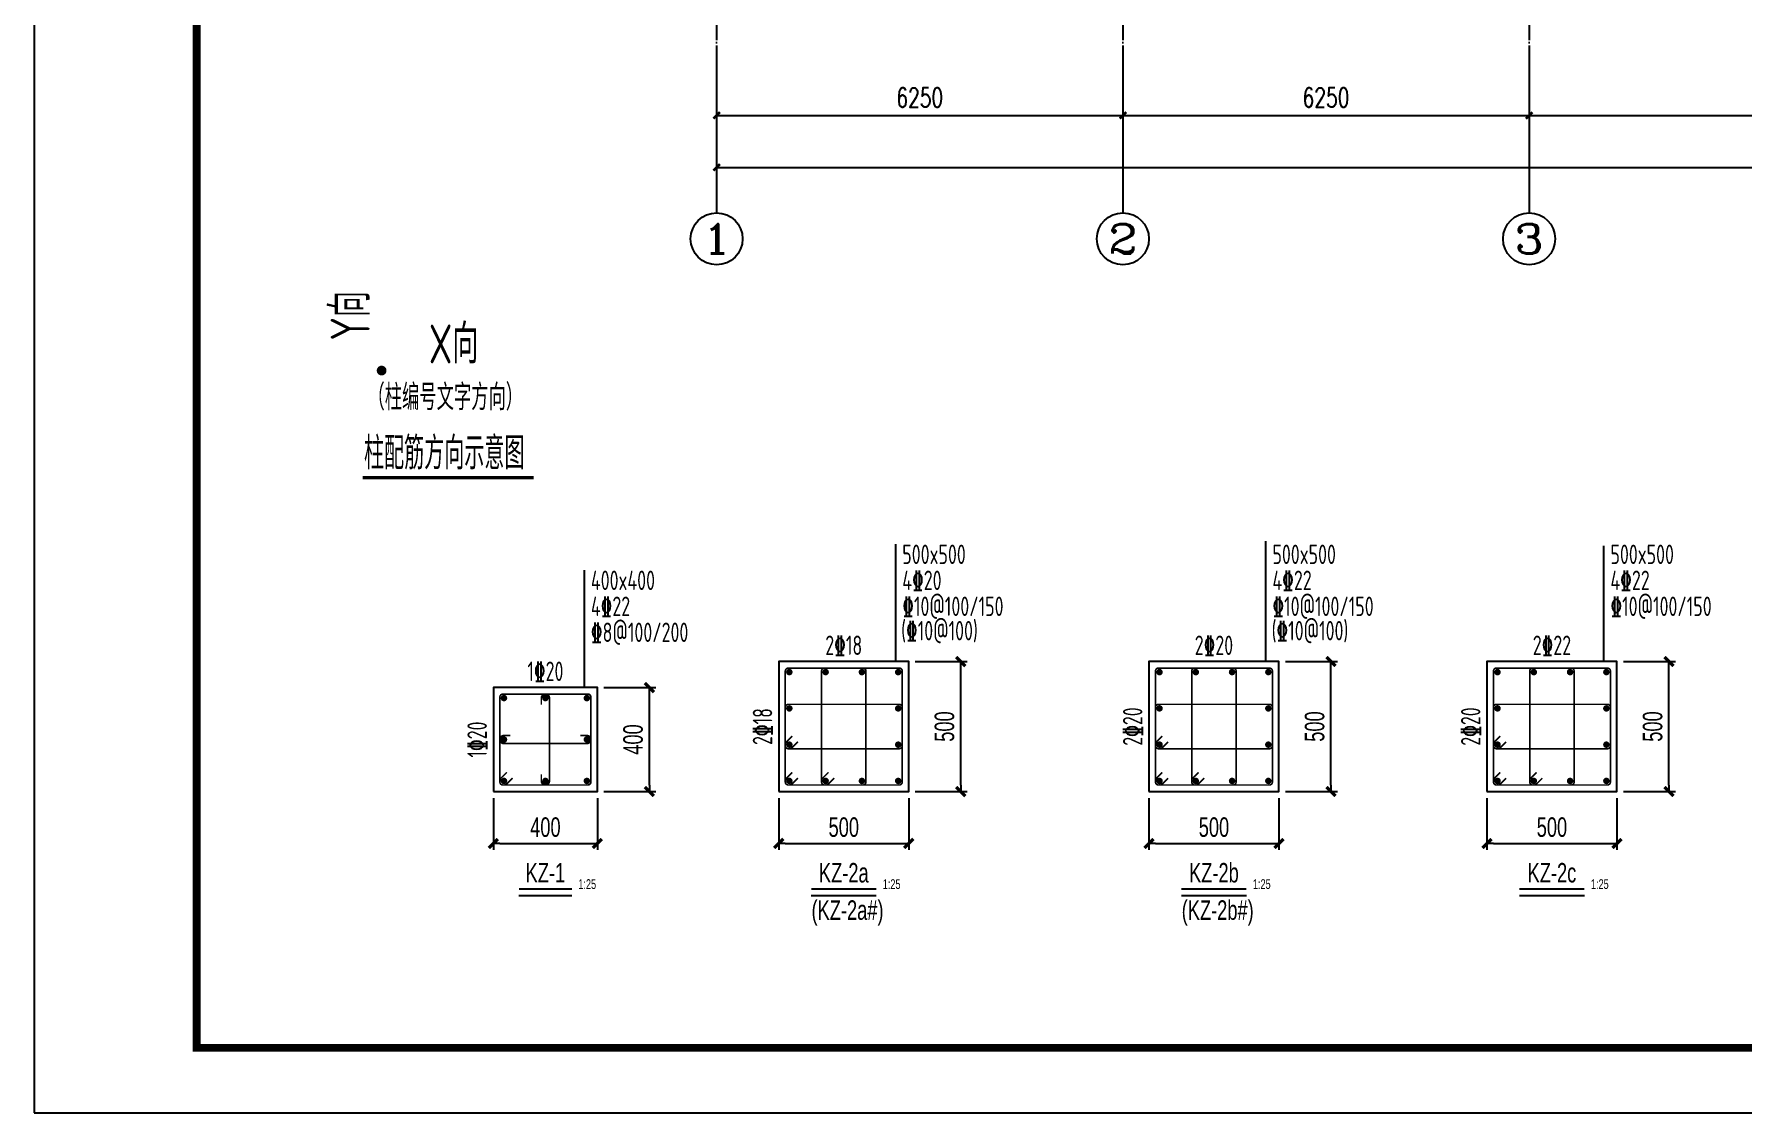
# Model space of a CAD drawing. Extents: x -441005 to 725361, y -182459 to 319313.
# Drawn here: x -40300 to -14012, y -133950 to -117350 of the extents above; entities that cross this region are included whole.
import ezdxf
from ezdxf.enums import TextEntityAlignment as Align

# ---------------------------------------------------------------- set-up
doc = ezdxf.new("R2010")
doc.units = 0
doc.header["$LTSCALE"] = 100
doc.linetypes.add('DOTE', pattern=[2.42, 2, -0.2, 0.02, -0.2])
doc.layers.get('0').update_dxf_attribs({"linetype": 'CONTINUOUS'})
doc.layers.get('Defpoints').update_dxf_attribs({"linetype": 'CONTINUOUS'})
for name, color, linetype in [('AXIS', 3, 'CONTINUOUS'), ('AXIS_TEXT', 7, 'CONTINUOUS'), ('DOTE', 8, 'DOTE'), ('D大样&索引', 7, 'CONTINUOUS'), ('link', 6, 'CONTINUOUS'), ('outline', 7, 'CONTINUOUS'), ('REIN', 1, 'CONTINUOUS'), ('z-计算配筋', 7, 'CONTINUOUS'), ('z-详图标注', 3, 'CONTINUOUS'), ('图框', 7, 'CONTINUOUS')]:
    doc.layers.add(name, color=color, linetype=linetype)
doc.styles.add('_TCH_AXIS', font='COMPLEX', dxfattribs={"bigfont": 'GBCBIG'})
doc.styles.add('_TCH_DIM_T3', font='simplex_.ttf', dxfattribs={"width": 0.705882, "bigfont": 'GBCBIG'})
doc.styles.add('BW_Dim', font='Bweng.shx', dxfattribs={"width": 0.7, "bigfont": 'hztxt.shx'})
doc.styles.add('BW_Label', font='Bweng.shx', dxfattribs={"width": 0.7, "bigfont": 'hztxt.shx'})
doc.styles.add('BW_Rein', font='Tssdeng.shx', dxfattribs={"width": 0.7, "bigfont": 'hztxt.shx'})
doc.styles.add('COMPLEX', font='COMPLEX')
doc.styles.get("Standard").update_dxf_attribs({"font": 'tssdeng.shx', "bigfont": '1.shx'})
doc.styles.add('TSSD_Rein', font='Tssdeng.shx', dxfattribs={"width": 0.7, "bigfont": '1.shx'})
doc.styles.add('说明', font='romans.shx', dxfattribs={"width": 0.7, "bigfont": 'dxfs.shx'})
doc.dimstyles.new('_TCH_ARCH&&100', dxfattribs={"dimtxt": 297.5, "dimasz": 100, "dimexe": 250, "dimexo": 300, "dimgap": 126.25, "dimtad": 1, "dimdec": 0, "dimzin": 0, "dimdsep": 46, "dimtxsty": '_TCH_DIM_T3', "dimblk": 'ARCHTICK', "dimcen": 0.09, "dimclrt": 7, "dimazin": 2, "dimtfac": 1, "dimtdec": 0, "dimtix": 1, "dimtmove": 2, "dimatfit": 3, "dimfxl": 0, "dimtolj": 1, "dimtzin": 0, "dimarcsym": 0})
doc.dimstyles.new('Cyz_25_100', dxfattribs={"dimtxt": 300, "dimasz": 100, "dimexe": 100, "dimexo": 100, "dimgap": 100, "dimtad": 1, "dimdec": 0, "dimlfac": 0.25, "dimzin": 0, "dimdsep": 46, "dimtxsty": 'BW_Dim', "dimblk": '_bwk', "dimcen": 0, "dimclrt": 7, "dimadec": 0, "dimazin": 0, "dimtfac": 1, "dimtdec": 0, "dimtix": 1, "dimtmove": 2, "dimatfit": 0, "dimfxl": 0, "dimtolj": 1, "dimtzin": 0, "dimarcsym": 0})

# ---------------------------------------------------------------- blocks, each defined once
blk = doc.blocks.new('_AXISO')
blk.add_circle((0, 0), 0.5)
at = {"layer": 'AXIS_TEXT', "style": 'COMPLEX', "width": 1.041667}
blk.add_attdef('A', text='', height=0.56, dxfattribs=at).set_placement((-0.25, -0.28), (0.25, -0.28), align=Align.FIT)
blk = doc.blocks.new('_ArchTick')
at = {"color": 0, "linetype": 'ByBlock', "const_width": 0.4}
blk.add_lwpolyline([(-0.5, -0.5), (0.5, 0.5)], dxfattribs=at)
blk = doc.blocks.new('*D863')
at = {"layer": 'AXIS', "color": 0, "lineweight": -2}
for p, q in [((-29800, -117900), (-29800, -118850)), ((-23550, -117900), (-23550, -118850)), ((-29800, -118600), (-23550, -118600))]:
    blk.add_line(p, q, dxfattribs=at)
at = {"layer": 'Defpoints', "color": 0}
for p in [(-29800, -117600), (-23550, -117600), (-23550, -118600)]:
    blk.add_point(p, dxfattribs=at)
at = {"layer": 'AXIS', "color": 0, "lineweight": -2, "xscale": 100, "yscale": 100, "zscale": 100, "rotation": 180}
blk.add_blockref('_ArchTick', (-29800, -118600), dxfattribs=at)
at = {"layer": 'AXIS', "color": 0, "lineweight": -2, "xscale": 100, "yscale": 100, "zscale": 100}
blk.add_blockref('_ArchTick', (-23550, -118600), dxfattribs=at)
at = {"layer": 'AXIS', "color": 7, "insert": (-26675, -118325), "char_height": 297.5, "attachment_point": 5, "style": '_TCH_DIM_T3'}
blk.add_mtext('\\A1;6250', dxfattribs=at)
blk = doc.blocks.new('*D864')
at = {"layer": 'AXIS', "color": 0, "lineweight": -2}
for p, q in [((-23550, -117900), (-23550, -118850)), ((-17300, -117900), (-17300, -118850)), ((-23550, -118600), (-17300, -118600))]:
    blk.add_line(p, q, dxfattribs=at)
at = {"layer": 'Defpoints', "color": 0}
for p in [(-23550, -117600), (-17300, -117600), (-17300, -118600)]:
    blk.add_point(p, dxfattribs=at)
at = {"layer": 'AXIS', "color": 0, "lineweight": -2, "xscale": 100, "yscale": 100, "zscale": 100, "rotation": 180}
blk.add_blockref('_ArchTick', (-23550, -118600), dxfattribs=at)
at = {"layer": 'AXIS', "color": 0, "lineweight": -2, "xscale": 100, "yscale": 100, "zscale": 100}
blk.add_blockref('_ArchTick', (-17300, -118600), dxfattribs=at)
at = {"layer": 'AXIS', "color": 7, "insert": (-20425, -118325), "char_height": 297.5, "attachment_point": 5, "style": '_TCH_DIM_T3'}
blk.add_mtext('\\A1;6250', dxfattribs=at)
blk = doc.blocks.new('*D865')
at = {"layer": 'AXIS', "color": 0, "lineweight": -2}
for p, q in [((-17300, -117900), (-17300, -118850)), ((-7900, -117900), (-7900, -118850)), ((-17300, -118600), (-7900, -118600))]:
    blk.add_line(p, q, dxfattribs=at)
at = {"layer": 'Defpoints', "color": 0}
for p in [(-17300, -117600), (-7900, -117600), (-7900, -118600)]:
    blk.add_point(p, dxfattribs=at)
at = {"layer": 'AXIS', "color": 0, "lineweight": -2, "xscale": 100, "yscale": 100, "zscale": 100, "rotation": 180}
blk.add_blockref('_ArchTick', (-17300, -118600), dxfattribs=at)
at = {"layer": 'AXIS', "color": 0, "lineweight": -2, "xscale": 100, "yscale": 100, "zscale": 100}
blk.add_blockref('_ArchTick', (-7900, -118600), dxfattribs=at)
at = {"layer": 'AXIS', "color": 7, "insert": (-12600, -118325), "char_height": 297.5, "attachment_point": 5, "style": '_TCH_DIM_T3'}
blk.add_mtext('\\A1;9400', dxfattribs=at)
blk = doc.blocks.new('*D875')
at = {"layer": 'AXIS', "color": 0, "lineweight": -2}
for p, q in [((-29800, -117900), (-29800, -119650)), ((24050, -117900), (24050, -119650)), ((-29800, -119400), (24050, -119400))]:
    blk.add_line(p, q, dxfattribs=at)
at = {"layer": 'Defpoints', "color": 0}
for p in [(-29800, -117600), (24050, -117600), (24050, -119400)]:
    blk.add_point(p, dxfattribs=at)
at = {"layer": 'AXIS', "color": 0, "lineweight": -2, "xscale": 100, "yscale": 100, "zscale": 100, "rotation": 180}
blk.add_blockref('_ArchTick', (-29800, -119400), dxfattribs=at)
at = {"layer": 'AXIS', "color": 0, "lineweight": -2, "xscale": 100, "yscale": 100, "zscale": 100}
blk.add_blockref('_ArchTick', (24050, -119400), dxfattribs=at)
at = {"layer": 'AXIS', "color": 7, "insert": (-2875, -119125), "char_height": 297.5, "attachment_point": 5, "style": '_TCH_DIM_T3'}
blk.add_mtext('\\A1;53850', dxfattribs=at)
blk = doc.blocks.new('_bwk')
blk.add_line((-1, 0), (0, 0))
blk.add_lwpolyline([(-0.7, -0.7, 0.5, 0.5, 0), (0.7, 0.7, 0.5, 0.5, 0)], format="xyseb")
blk = doc.blocks.new('*D1185')
at = {"layer": 'Defpoints', "color": 0}
for p in [(-15949, -127005), (-15149, -127005), (-15949, -129005)]:
    blk.add_point(p, dxfattribs=at)
at = {"layer": 'z-详图标注', "color": 0, "lineweight": -2}
for p, q in [((-15849, -127005), (-15049, -127005)), ((-15149, -128905), (-15149, -127105)), ((-15849, -129005), (-15049, -129005))]:
    blk.add_line(p, q, dxfattribs=at)
at = {"layer": 'z-详图标注', "color": 0, "lineweight": -2, "xscale": 100, "yscale": 100, "zscale": 100}
for p, rotation in [((-15149, -127005), 90), ((-15149, -129005), 270)]:
    blk.add_blockref('_bwk', p, dxfattribs=dict(at, rotation=rotation))
at = {"layer": 'z-详图标注', "color": 7, "insert": (-15399, -128005), "char_height": 300, "attachment_point": 5, "rotation": 90, "style": 'BW_Dim'}
blk.add_mtext('\\A1;500', dxfattribs=at)
blk = doc.blocks.new('*D1186')
at = {"layer": 'Defpoints', "color": 0}
for p in [(-17949, -129005), (-15949, -129005), (-15949, -129805)]:
    blk.add_point(p, dxfattribs=at)
at = {"layer": 'z-详图标注', "color": 0, "lineweight": -2}
for p, q in [((-17949, -129105), (-17949, -129905)), ((-15949, -129105), (-15949, -129905)), ((-17849, -129805), (-16049, -129805))]:
    blk.add_line(p, q, dxfattribs=at)
at = {"layer": 'z-详图标注', "color": 0, "lineweight": -2, "xscale": 100, "yscale": 100, "zscale": 100, "rotation": 180}
blk.add_blockref('_bwk', (-17949, -129805), dxfattribs=at)
at = {"layer": 'z-详图标注', "color": 0, "lineweight": -2, "xscale": 100, "yscale": 100, "zscale": 100}
blk.add_blockref('_bwk', (-15949, -129805), dxfattribs=at)
at = {"layer": 'z-详图标注', "color": 7, "insert": (-16949, -129555), "char_height": 300, "attachment_point": 5, "style": 'BW_Dim'}
blk.add_mtext('\\A1;500', dxfattribs=at)
blk = doc.blocks.new('*D1187')
at = {"layer": 'Defpoints', "color": 0}
for p in [(-21149, -127005), (-20349, -127005), (-21149, -129005)]:
    blk.add_point(p, dxfattribs=at)
at = {"layer": 'z-详图标注', "color": 0, "lineweight": -2}
for p, q in [((-21049, -127005), (-20249, -127005)), ((-20349, -128905), (-20349, -127105)), ((-21049, -129005), (-20249, -129005))]:
    blk.add_line(p, q, dxfattribs=at)
at = {"layer": 'z-详图标注', "color": 0, "lineweight": -2, "xscale": 100, "yscale": 100, "zscale": 100}
for p, rotation in [((-20349, -127005), 90), ((-20349, -129005), 270)]:
    blk.add_blockref('_bwk', p, dxfattribs=dict(at, rotation=rotation))
at = {"layer": 'z-详图标注', "color": 7, "insert": (-20599, -128005), "char_height": 300, "attachment_point": 5, "rotation": 90, "style": 'BW_Dim'}
blk.add_mtext('\\A1;500', dxfattribs=at)
blk = doc.blocks.new('*D1188')
at = {"layer": 'Defpoints', "color": 0}
for p in [(-23149, -129005), (-21149, -129005), (-21149, -129805)]:
    blk.add_point(p, dxfattribs=at)
at = {"layer": 'z-详图标注', "color": 0, "lineweight": -2}
for p, q in [((-23149, -129105), (-23149, -129905)), ((-21149, -129105), (-21149, -129905)), ((-23049, -129805), (-21249, -129805))]:
    blk.add_line(p, q, dxfattribs=at)
at = {"layer": 'z-详图标注', "color": 0, "lineweight": -2, "xscale": 100, "yscale": 100, "zscale": 100, "rotation": 180}
blk.add_blockref('_bwk', (-23149, -129805), dxfattribs=at)
at = {"layer": 'z-详图标注', "color": 0, "lineweight": -2, "xscale": 100, "yscale": 100, "zscale": 100}
blk.add_blockref('_bwk', (-21149, -129805), dxfattribs=at)
at = {"layer": 'z-详图标注', "color": 7, "insert": (-22149, -129555), "char_height": 300, "attachment_point": 5, "style": 'BW_Dim'}
blk.add_mtext('\\A1;500', dxfattribs=at)
blk = doc.blocks.new('*D1189')
at = {"layer": 'Defpoints', "color": 0}
for p in [(-26844, -127005), (-26044, -127005), (-26844, -129005)]:
    blk.add_point(p, dxfattribs=at)
at = {"layer": 'z-详图标注', "color": 0, "lineweight": -2}
for p, q in [((-26744, -127005), (-25944, -127005)), ((-26044, -128905), (-26044, -127105)), ((-26744, -129005), (-25944, -129005))]:
    blk.add_line(p, q, dxfattribs=at)
at = {"layer": 'z-详图标注', "color": 0, "lineweight": -2, "xscale": 100, "yscale": 100, "zscale": 100}
for p, rotation in [((-26044, -127005), 90), ((-26044, -129005), 270)]:
    blk.add_blockref('_bwk', p, dxfattribs=dict(at, rotation=rotation))
at = {"layer": 'z-详图标注', "color": 7, "insert": (-26294, -128005), "char_height": 300, "attachment_point": 5, "rotation": 90, "style": 'BW_Dim'}
blk.add_mtext('\\A1;500', dxfattribs=at)
blk = doc.blocks.new('*D1190')
at = {"layer": 'Defpoints', "color": 0}
for p in [(-28844, -129005), (-26844, -129005), (-26844, -129805)]:
    blk.add_point(p, dxfattribs=at)
at = {"layer": 'z-详图标注', "color": 0, "lineweight": -2}
for p, q in [((-28844, -129105), (-28844, -129905)), ((-26844, -129105), (-26844, -129905)), ((-28744, -129805), (-26944, -129805))]:
    blk.add_line(p, q, dxfattribs=at)
at = {"layer": 'z-详图标注', "color": 0, "lineweight": -2, "xscale": 100, "yscale": 100, "zscale": 100, "rotation": 180}
blk.add_blockref('_bwk', (-28844, -129805), dxfattribs=at)
at = {"layer": 'z-详图标注', "color": 0, "lineweight": -2, "xscale": 100, "yscale": 100, "zscale": 100}
blk.add_blockref('_bwk', (-26844, -129805), dxfattribs=at)
at = {"layer": 'z-详图标注', "color": 7, "insert": (-27844, -129555), "char_height": 300, "attachment_point": 5, "style": 'BW_Dim'}
blk.add_mtext('\\A1;500', dxfattribs=at)
blk = doc.blocks.new('*D1191')
at = {"layer": 'Defpoints', "color": 0}
for p in [(-31635, -127405), (-30835, -127405), (-31635, -129005)]:
    blk.add_point(p, dxfattribs=at)
at = {"layer": 'z-详图标注', "color": 0, "lineweight": -2}
for p, q in [((-31535, -127405), (-30735, -127405)), ((-30835, -128905), (-30835, -127505)), ((-31535, -129005), (-30735, -129005))]:
    blk.add_line(p, q, dxfattribs=at)
at = {"layer": 'z-详图标注', "color": 0, "lineweight": -2, "xscale": 100, "yscale": 100, "zscale": 100}
for p, rotation in [((-30835, -127405), 90), ((-30835, -129005), 270)]:
    blk.add_blockref('_bwk', p, dxfattribs=dict(at, rotation=rotation))
at = {"layer": 'z-详图标注', "color": 7, "insert": (-31085, -128205), "char_height": 300, "attachment_point": 5, "rotation": 90, "style": 'BW_Dim'}
blk.add_mtext('\\A1;400', dxfattribs=at)
blk = doc.blocks.new('*D1192')
at = {"layer": 'Defpoints', "color": 0}
for p in [(-33235, -129005), (-31635, -129005), (-31635, -129805)]:
    blk.add_point(p, dxfattribs=at)
at = {"layer": 'z-详图标注', "color": 0, "lineweight": -2}
for p, q in [((-33235, -129105), (-33235, -129905)), ((-31635, -129105), (-31635, -129905)), ((-33135, -129805), (-31735, -129805))]:
    blk.add_line(p, q, dxfattribs=at)
at = {"layer": 'z-详图标注', "color": 0, "lineweight": -2, "xscale": 100, "yscale": 100, "zscale": 100, "rotation": 180}
blk.add_blockref('_bwk', (-33235, -129805), dxfattribs=at)
at = {"layer": 'z-详图标注', "color": 0, "lineweight": -2, "xscale": 100, "yscale": 100, "zscale": 100}
blk.add_blockref('_bwk', (-31635, -129805), dxfattribs=at)
at = {"layer": 'z-详图标注', "color": 7, "insert": (-32435, -129555), "char_height": 300, "attachment_point": 5, "style": 'BW_Dim'}
blk.add_mtext('\\A1;400', dxfattribs=at)
blk = doc.blocks.new('A2+1_2')
at = {"layer": '图框'}
blk.add_lwpolyline([(0, 0), (89100, 0), (89100, 42000), (0, 42000)], close=True, dxfattribs=at)
at = {"layer": '图框', "const_width": 120}
blk.add_lwpolyline([(2500, 1000), (88100, 1000), (88100, 41000), (2500, 41000)], close=True, dxfattribs=at)
blk = doc.blocks.new('A$C69571FE5')
at = {"layer": 'D大样&索引', "color": 2}
blk.add_lwpolyline([(771, 3936, 0, 240, 0), (771, 3111, 0, 0, 0), (771, 1673, 0, 0, 0), (2504, 1673, 240, 0, 0), (3329, 1673, 0, 240, 0)], format="xyseb", dxfattribs=at)
at = {"layer": 'D大样&索引', "color": 2, "const_width": 75}
blk.add_lwpolyline([(733, 1673, 1), (808, 1673, 1)], format="xyb", close=True, dxfattribs=at)
at = {"layer": 'D大样&索引', "const_width": 50}
blk.add_lwpolyline([(481, 25), (3110, 25)], dxfattribs=at)
at = {"layer": 'D大样&索引', "color": 2, "style": 'TSSD_Rein', "width": 0.7}
blk.add_text('Y向', height=600, rotation=90, dxfattribs=at).set_placement((586, 2136))
blk.add_text('X向', height=600, dxfattribs=at).set_placement((1497, 1783))
at = {"layer": 'D大样&索引', "style": '说明', "width": 0.7}
blk.add_text('（柱编号文字方向）', height=400, dxfattribs=at).set_placement((553, 1063))
at = {"layer": 'D大样&索引', "width": 0.65}
blk.add_text('柱配筋方向示意图', height=500, dxfattribs=at).set_placement((499, 152))

msp = doc.modelspace()

# ---------------------------------------------------------------- linework, layer by layer
at = {"layer": 'AXIS'}
for p, q in [((-29800, -117600), (-29800, -120100)), ((-23550, -117600), (-23550, -120100)), ((-17300, -117600), (-17300, -120100))]:
    msp.add_line(p, q, dxfattribs=at)
at = {"layer": 'DOTE', "ltscale": 2}
for p, q in [((-29800, -100100), (-29800, -117600)), ((-23550, -100100), (-23550, -117600)), ((-17300, -100100), (-17300, -117600))]:
    msp.add_line(p, q, dxfattribs=at)
at = {"layer": 'link', "color": 1, "const_width": 25}
for points in [[(-28550, -128799), (-28641.9, -128890.9, -0.1989124), (-28675.8, -128905), (-28696.3, -128905, -0.4142136), (-28744.3, -128857), (-28744.3, -127153, -0.4142136), (-28696.3, -127105), (-26992.3, -127105, -0.4142136), (-26944.3, -127153), (-26944.3, -128857, -0.4142136), (-26992.3, -128905), (-28696.3, -128905, -0.4142136), (-28744.3, -128857), (-28744.3, -128836.5, -0.1989124), (-28730.3, -128802.6), (-28638.4, -128710.6)], [(-22855, -128799), (-22946.9, -128890.9, -0.1989124), (-22980.9, -128905), (-23001.4, -128905, -0.4142136), (-23049.4, -128857), (-23049.4, -127153, -0.4142136), (-23001.4, -127105), (-21297.4, -127105, -0.4142136), (-21249.4, -127153), (-21249.4, -128857, -0.4142136), (-21297.4, -128905), (-23001.4, -128905, -0.4142136), (-23049.4, -128857), (-23049.4, -128836.5, -0.1989124), (-23035.3, -128802.6), (-22943.4, -128710.6)], [(-17654.7, -128799), (-17746.6, -128890.9, -0.1989124), (-17780.5, -128905), (-17801, -128905, -0.4142136), (-17849, -128857), (-17849, -127153, -0.4142136), (-17801, -127105), (-16097, -127105, -0.4142136), (-16049, -127153), (-16049, -128857, -0.4142136), (-16097, -128905), (-17801, -128905, -0.4142136), (-17849, -128857), (-17849, -128836.5, -0.1989124), (-17835, -128802.6), (-17743.1, -128710.6)], [(-32940.2, -128799), (-33032.2, -128890.9, -0.1989124), (-33066.1, -128905), (-33086.6, -128905, -0.4142136), (-33134.6, -128857), (-33134.6, -127553, -0.4142136), (-33086.6, -127505), (-31782.6, -127505, -0.4142136), (-31734.6, -127553), (-31734.6, -128857, -0.4142136), (-31782.6, -128905), (-33086.6, -128905, -0.4142136), (-33134.6, -128857), (-33134.6, -128836.5, -0.1989124), (-33120.6, -128802.6), (-33028.6, -128710.6)]]:
    msp.add_lwpolyline(points, format="xyb", dxfattribs=at)
at = {"layer": 'link', "const_width": 25}
for points in [[(-27991.6, -128799), (-28083.6, -128890.9, -0.1989124), (-28117.5, -128905), (-28138, -128905, -0.4142136), (-28186, -128857), (-28186, -127153, -0.4142136), (-28138, -127105), (-27550.7, -127105, -0.4142136), (-27502.7, -127153), (-27502.7, -128857, -0.4142136), (-27550.7, -128905), (-28138, -128905, -0.4142136), (-28186, -128857), (-28186, -128836.5, -0.1989124), (-28171.9, -128802.6), (-28080, -128710.6)], [(-22296.7, -128799), (-22388.6, -128890.9, -0.1989124), (-22422.6, -128905), (-22443.1, -128905, -0.4142136), (-22491.1, -128857), (-22491.1, -127153, -0.4142136), (-22443.1, -127105), (-21855.7, -127105, -0.4142136), (-21807.7, -127153), (-21807.7, -128857, -0.4142136), (-21855.7, -128905), (-22443.1, -128905, -0.4142136), (-22491.1, -128857), (-22491.1, -128836.5, -0.1989124), (-22477, -128802.6), (-22385.1, -128710.6)], [(-17096.3, -128799), (-17188.3, -128890.9, -0.1989124), (-17222.2, -128905), (-17242.7, -128905, -0.4142136), (-17290.7, -128857), (-17290.7, -127153, -0.4142136), (-17242.7, -127105), (-16655.4, -127105, -0.4142136), (-16607.4, -127153), (-16607.4, -128857, -0.4142136), (-16655.4, -128905), (-17242.7, -128905, -0.4142136), (-17290.7, -128857), (-17290.7, -128836.5, -0.1989124), (-17276.7, -128802.6), (-17184.7, -128710.6)], [(-32497.1, -127667.5), (-32497.1, -127567.5, -1), (-32372.1, -127567.5), (-32372.1, -128842.5, -1), (-32497.1, -128842.5), (-32497.1, -128742.5)], [(-28638.4, -128152.3), (-28730.3, -128244.2, 0.1989124), (-28744.3, -128278.2), (-28744.3, -128298.7, 0.4142136), (-28696.3, -128346.7), (-26992.3, -128346.7, 0.4142136), (-26944.3, -128298.7), (-26944.3, -127711.3, 0.4142136), (-26992.3, -127663.3), (-28696.3, -127663.3, 0.4142136), (-28744.3, -127711.3), (-28744.3, -128298.7, 0.4142136), (-28696.3, -128346.7), (-28675.8, -128346.7, 0.1989124), (-28641.9, -128332.6), (-28550, -128240.7)], [(-22943.4, -128152.3), (-23035.3, -128244.2, 0.1989124), (-23049.4, -128278.2), (-23049.4, -128298.7, 0.4142136), (-23001.4, -128346.7), (-21297.4, -128346.7, 0.4142136), (-21249.4, -128298.7), (-21249.4, -127711.3, 0.4142136), (-21297.4, -127663.3), (-23001.4, -127663.3, 0.4142136), (-23049.4, -127711.3), (-23049.4, -128298.7, 0.4142136), (-23001.4, -128346.7), (-22980.9, -128346.7, 0.1989124), (-22946.9, -128332.6), (-22855, -128240.7)], [(-17743.1, -128152.3), (-17835, -128244.2, 0.1989124), (-17849, -128278.2), (-17849, -128298.7, 0.4142136), (-17801, -128346.7), (-16097, -128346.7, 0.4142136), (-16049, -128298.7), (-16049, -127711.3, 0.4142136), (-16097, -127663.3), (-17801, -127663.3, 0.4142136), (-17849, -127711.3), (-17849, -128298.7, 0.4142136), (-17801, -128346.7), (-17780.5, -128346.7, 0.1989124), (-17746.6, -128332.6), (-17654.7, -128240.7)], [(-31897.1, -128142.5), (-31797.1, -128142.5, -1), (-31797.1, -128267.5), (-33072.1, -128267.5, -1), (-33072.1, -128142.5), (-32972.1, -128142.5)]]:
    msp.add_lwpolyline(points, format="xyb", dxfattribs=at)
at = {"layer": 'outline'}
for points in [[(-28844.3, -129005), (-26844.3, -129005), (-26844.3, -127005), (-28844.3, -127005)], [(-23149.4, -129005), (-21149.4, -129005), (-21149.4, -127005), (-23149.4, -127005)], [(-17949, -129005), (-15949, -129005), (-15949, -127005), (-17949, -127005)], [(-33234.6, -129005), (-31634.6, -129005), (-31634.6, -127405), (-33234.6, -127405)]]:
    msp.add_lwpolyline(points, close=True, dxfattribs=at)
at = {"layer": 'REIN', "const_width": 50}
for points in [[(-28706.8, -127167.5, 1), (-28656.8, -127167.5, 1)], [(-28148.5, -127167.5, 1), (-28098.5, -127167.5, 1)], [(-27590.2, -127167.5, 1), (-27540.2, -127167.5, 1)], [(-27031.8, -127167.5, 1), (-26981.8, -127167.5, 1)], [(-23011.9, -127167.5, 1), (-22961.9, -127167.5, 1)], [(-22453.6, -127167.5, 1), (-22403.6, -127167.5, 1)], [(-21895.2, -127167.5, 1), (-21845.2, -127167.5, 1)], [(-21336.9, -127167.5, 1), (-21286.9, -127167.5, 1)], [(-17811.5, -127167.5, 1), (-17761.5, -127167.5, 1)], [(-17253.2, -127167.5, 1), (-17203.2, -127167.5, 1)], [(-16694.9, -127167.5, 1), (-16644.9, -127167.5, 1)], [(-16136.5, -127167.5, 1), (-16086.5, -127167.5, 1)], [(-33097.1, -127567.5, 1), (-33047.1, -127567.5, 1)], [(-32459.6, -127567.5, 1), (-32409.6, -127567.5, 1)], [(-31822.1, -127567.5, 1), (-31772.1, -127567.5, 1)], [(-28706.8, -127725.8, 1), (-28656.8, -127725.8, 1)], [(-27031.8, -127725.8, 1), (-26981.8, -127725.8, 1)], [(-23011.9, -127725.8, 1), (-22961.9, -127725.8, 1)], [(-21336.9, -127725.8, 1), (-21286.9, -127725.8, 1)], [(-17811.5, -127725.8, 1), (-17761.5, -127725.8, 1)], [(-16136.5, -127725.8, 1), (-16086.5, -127725.8, 1)], [(-33097.1, -128205, 1), (-33047.1, -128205, 1)], [(-31822.1, -128205, 1), (-31772.1, -128205, 1)], [(-28706.8, -128284.2, 1), (-28656.8, -128284.2, 1)], [(-27031.8, -128284.2, 1), (-26981.8, -128284.2, 1)], [(-23011.9, -128284.2, 1), (-22961.9, -128284.2, 1)], [(-21336.9, -128284.2, 1), (-21286.9, -128284.2, 1)], [(-17811.5, -128284.2, 1), (-17761.5, -128284.2, 1)], [(-16136.5, -128284.2, 1), (-16086.5, -128284.2, 1)], [(-33097.1, -128842.5, 1), (-33047.1, -128842.5, 1)], [(-32459.6, -128842.5, 1), (-32409.6, -128842.5, 1)], [(-31822.1, -128842.5, 1), (-31772.1, -128842.5, 1)], [(-28706.8, -128842.5, 1), (-28656.8, -128842.5, 1)], [(-28148.5, -128842.5, 1), (-28098.5, -128842.5, 1)], [(-27590.2, -128842.5, 1), (-27540.2, -128842.5, 1)], [(-27031.8, -128842.5, 1), (-26981.8, -128842.5, 1)], [(-23011.9, -128842.5, 1), (-22961.9, -128842.5, 1)], [(-22453.6, -128842.5, 1), (-22403.6, -128842.5, 1)], [(-21895.2, -128842.5, 1), (-21845.2, -128842.5, 1)], [(-21336.9, -128842.5, 1), (-21286.9, -128842.5, 1)], [(-17811.5, -128842.5, 1), (-17761.5, -128842.5, 1)], [(-17253.2, -128842.5, 1), (-17203.2, -128842.5, 1)], [(-16694.9, -128842.5, 1), (-16644.9, -128842.5, 1)], [(-16136.5, -128842.5, 1), (-16086.5, -128842.5, 1)]]:
    msp.add_lwpolyline(points, format="xyb", close=True, dxfattribs=at)
at = {"layer": 'z-计算配筋'}
for p, q in [((-27044.3, -127005), (-27044.3, -125200)), ((-21349.4, -127005), (-21349.4, -125150)), ((-16149, -127005), (-16149, -125225)), ((-31834.6, -127405), (-31834.6, -125600)), ((-32841.5, -130605), (-32027.7, -130605)), ((-28344.1, -130605), (-27344.5, -130605)), ((-22649.2, -130605), (-21649.6, -130605)), ((-17448.9, -130605), (-16449.2, -130605))]:
    msp.add_line(p, q, dxfattribs=at)
at = {"layer": 'z-计算配筋', "const_width": 30}
for points in [[(-32841.5, -130505), (-32027.7, -130505)], [(-28344.1, -130505), (-27344.5, -130505)], [(-22649.2, -130505), (-21649.6, -130505)], [(-17448.9, -130505), (-16449.2, -130505)]]:
    msp.add_lwpolyline(points, dxfattribs=at)

# ---------------------------------------------------------------- block references
msp.add_blockref('A2+1_2', (-40300, -133950))
at = {"layer": 'AXIS'}
ref = msp.add_blockref('_AXISO', (-29800, -120500), dxfattribs=dict(at, xscale=800, yscale=800, zscale=800))
ref.add_attrib('A', '1', dxfattribs={"layer": 'AXIS_TEXT', "height": 452.5, "style": '_TCH_AXIS', "width": 2.333333}).set_placement((-30026.3, -120726.3), (-29573.7, -120726.3), align=Align.FIT)
ref = msp.add_blockref('_AXISO', (-23550, -120500), dxfattribs=dict(at, xscale=800, yscale=800, zscale=800))
ref.add_attrib('A', '2', dxfattribs={"layer": 'AXIS_TEXT', "height": 452.5, "style": '_TCH_AXIS', "width": 1.5}).set_placement((-23776.3, -120726.3), (-23323.7, -120726.3), align=Align.FIT)
ref = msp.add_blockref('_AXISO', (-17300, -120500), dxfattribs=dict(at, xscale=800, yscale=800, zscale=800))
ref.add_attrib('A', '3', dxfattribs={"layer": 'AXIS_TEXT', "height": 452.5, "style": '_TCH_AXIS', "width": 1.5}).set_placement((-17526.3, -120726.3), (-17073.7, -120726.3), align=Align.FIT)
at = {"layer": 'D大样&索引'}
msp.add_blockref('A$C69571FE5', (-35725, -124200), dxfattribs=at)

# ---------------------------------------------------------------- texts
at = {"layer": 'z-计算配筋', "width": 0.7}
for s, height, style, p in [('500x500', 300, 'BW_Rein', (-26944.3, -125505)), ('500x500', 300, 'BW_Rein', (-21249.4, -125505)), ('500x500', 300, 'BW_Rein', (-16049, -125505)), ('400x400', 300, 'BW_Rein', (-31734.6, -125905)), ('4%%13220', 300, 'BW_Rein', (-26944.3, -125905)), ('4%%13222', 300, 'BW_Rein', (-21249.4, -125905)), ('4%%13222', 300, 'BW_Rein', (-16049, -125905)), ('4%%13222', 300, 'BW_Rein', (-31734.6, -126305)), ('%%13210@100/150', 300, 'BW_Rein', (-26944.3, -126305)), ('%%13210@100/150', 300, 'BW_Rein', (-21249.4, -126305)), ('%%13210@100/150', 300, 'BW_Rein', (-16049, -126305)), ('%%1328@100/200', 300, 'BW_Rein', (-31734.6, -126705)), ('(%%13210@100)', 300, 'BW_Rein', (-26961.5, -126680)), ('(%%13210@100)', 300, 'BW_Rein', (-21261.5, -126680)), ('1:25', 150, 'BW_Label', (-31927.7, -130505)), ('1:25', 150, 'BW_Label', (-27244.5, -130505)), ('1:25', 150, 'BW_Label', (-21549.6, -130505)), ('1:25', 150, 'BW_Label', (-16349.2, -130505))]:
    msp.add_text(s, height=height, dxfattribs=dict(at, style=style)).set_placement(p)
for s, style, p in [('2%%13218', 'BW_Rein', (-27844.3, -126905)), ('2%%13220', 'BW_Rein', (-22149.4, -126905)), ('2%%13222', 'BW_Rein', (-16949, -126905)), ('1%%13220', 'BW_Rein', (-32434.6, -127305)), ('KZ-1', 'BW_Label', (-32434.6, -130405)), ('KZ-2a', 'BW_Label', (-27844.3, -130405)), ('KZ-2b', 'BW_Label', (-22149.4, -130405)), ('KZ-2c', 'BW_Label', (-16949, -130405)), ('(KZ-2a#)', 'BW_Label', (-27786.5, -130980)), ('(KZ-2b#)', 'BW_Label', (-22091.5, -130980))]:
    msp.add_text(s, height=300, dxfattribs=dict(at, style=style)).set_placement(p, align=Align.CENTER)
at = {"layer": 'z-计算配筋', "style": 'BW_Rein', "width": 0.7}
for s, p in [('2%%13218', (-28944.3, -128005)), ('2%%13220', (-23249.4, -128005)), ('2%%13220', (-18049, -128005)), ('1%%13220', (-33334.6, -128205))]:
    msp.add_text(s, height=300, rotation=90, dxfattribs=at).set_placement(p, align=Align.CENTER)

# ---------------------------------------------------------------- dimensions: what is measured, and where the dimension line sits
at = {"layer": 'AXIS'}
for p1, p2, distance, picture, middle in [((-29800, -117600), (-23550, -117600), -1000, '*D863', (-26675, -118325)), ((-29800, -117600), (24050, -117600), -1800, '*D875', (-2875, -119125)), ((-23550, -117600), (-17300, -117600), -1000, '*D864', (-20425, -118325)), ((-17300, -117600), (-7900, -117600), -1000, '*D865', (-12600, -118325))]:
    dim = msp.add_aligned_dim(p1=p1, p2=p2, distance=distance, dimstyle='_TCH_ARCH&&100', dxfattribs=at)
    dim.commit()
    dim.dimension.update_dxf_attribs({"geometry": picture, "text_midpoint": middle})
at = {"layer": 'z-详图标注'}
for base, p1, p2, picture, middle in [((-26044.3, -127005), (-26844.3, -129005), (-26844.3, -127005), '*D1189', (-26294.3, -128005)), ((-20349.4, -127005), (-21149.4, -129005), (-21149.4, -127005), '*D1187', (-20599.4, -128005)), ((-15149, -127005), (-15949, -129005), (-15949, -127005), '*D1185', (-15399, -128005)), ((-30834.6, -127405), (-31634.6, -129005), (-31634.6, -127405), '*D1191', (-31084.6, -128205))]:
    dim = msp.add_linear_dim(base=base, p1=p1, p2=p2, angle=90, dimstyle='Cyz_25_100', dxfattribs=at)
    dim.commit()
    dim.dimension.update_dxf_attribs({"geometry": picture, "text_midpoint": middle})
for base, p1, p2, picture, middle in [((-31634.6, -129805), (-33234.6, -129005), (-31634.6, -129005), '*D1192', (-32434.6, -129555)), ((-26844.3, -129805), (-28844.3, -129005), (-26844.3, -129005), '*D1190', (-27844.3, -129555)), ((-21149.4, -129805), (-23149.4, -129005), (-21149.4, -129005), '*D1188', (-22149.4, -129555)), ((-15949, -129805), (-17949, -129005), (-15949, -129005), '*D1186', (-16949, -129555))]:
    dim = msp.add_linear_dim(base=base, p1=p1, p2=p2, dimstyle='Cyz_25_100', dxfattribs=at)
    dim.commit()
    dim.dimension.update_dxf_attribs({"geometry": picture, "text_midpoint": middle})

doc.saveas('drawing.dxf')
